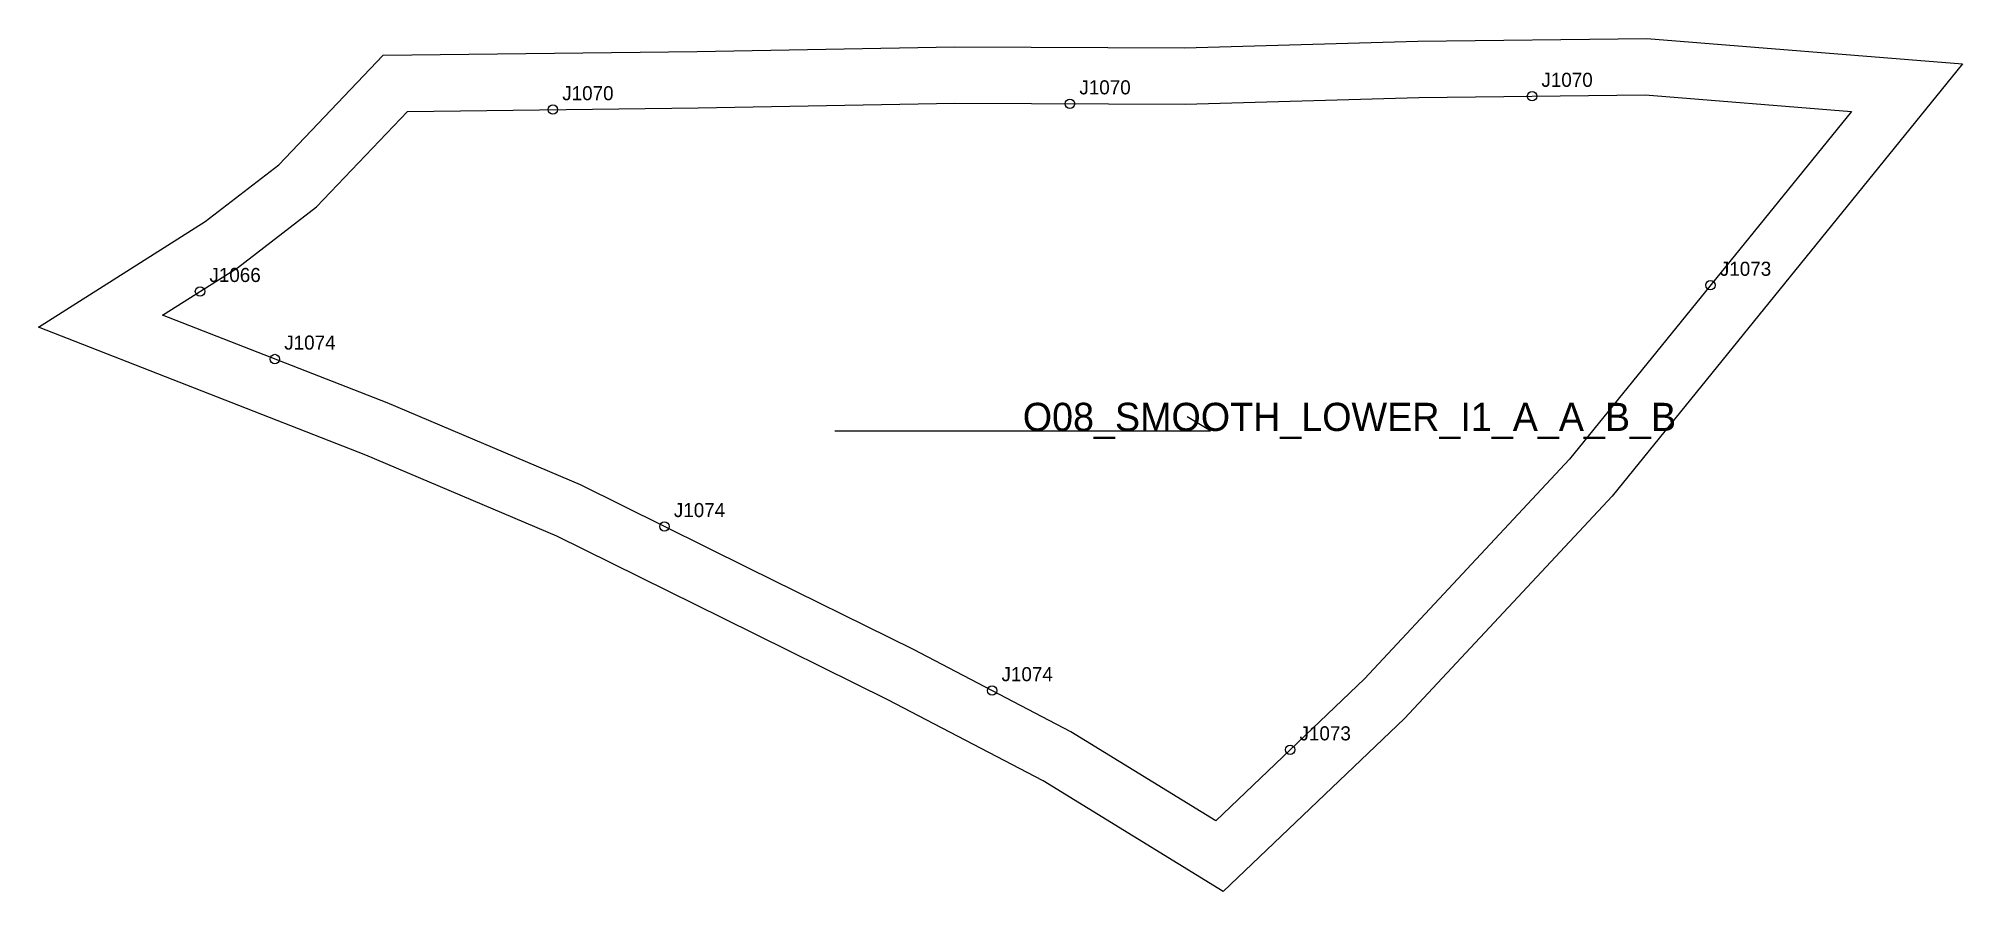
# Model space of a CAD drawing. Header units: millimetres. Extents: x -79 to 331, y -166 to 16.
import ezdxf

# ---------------------------------------------------------------- set-up
doc = ezdxf.new("R2010")
doc.units = ezdxf.units.MM
for name, color, linetype in [('CUT', 1, 'Continuous'), ('GRAIN', 3, 'Continuous'), ('LABEL', 7, 'Continuous'), ('NOTCH', 2, 'Continuous'), ('SEW', 5, 'Continuous')]:
    doc.layers.add(name, color=color, linetype=linetype)

msp = doc.modelspace()

# ---------------------------------------------------------------- linework, layer by layer
at = {"layer": 'CUT'}
msp.add_lwpolyline([(-5.2, 11.94), (61.67, 12.73), (116.45, 13.74), (165.42, 13.51), (215.12, 14.93), (263.91, 15.52), (331.11, 10.14), (256.5, -81.91), (212.31, -129.28), (173.69, -166.14), (135.32, -142.55), (102.26, -125.29), (67.26, -108.01), (31.81, -90.45), (-8.91, -73.2), (-78.6, -45.93), (-43.12, -23.45), (-27.42, -11.38), (-5.2, 11.94)], close=True, dxfattribs=at)
at = {"layer": 'GRAIN'}
for p, q in [((171, -68.06), (166, -65.06)), ((91, -68.06), (171, -68.06))]:
    msp.add_line(p, q, dxfattribs=at)
at = {"layer": 'NOTCH'}
for centre in [(239.44, 3.22), (30.93, 0.37), (141.05, 1.62), (277.44, -37.02), (-44.2, -38.34), (-28.27, -52.74), (54.7, -88.4), (124.47, -123.35), (187.93, -135.95)]:
    msp.add_circle(centre, 1, dxfattribs=at)
at = {"layer": 'SEW'}
msp.add_lwpolyline([(0, 0), (61.86, 0.73), (116.53, 1.74), (165.56, 1.51), (215.36, 2.93), (263.51, 3.52), (307.44, 0), (247.44, -74.03), (203.77, -120.84), (172.09, -151.07), (141.25, -132.1), (107.7, -114.59), (72.57, -97.26), (36.82, -79.54), (-4.38, -62.09), (-52.17, -43.39), (-36.24, -33.29), (-19.38, -20.33)], close=True, dxfattribs=at)

# ---------------------------------------------------------------- texts
at = {"layer": 'LABEL'}
for s, height, p in [('J1070', 3, (241.44, 5.22)), ('J1070', 3, (32.93, 2.37)), ('J1070', 3, (143.05, 3.62)), ('J1073', 3, (279.44, -35.02)), ('J1066', 3, (-42.2, -36.34)), ('J1074', 3, (-26.27, -50.74)), ('O08_SMOOTH_LOWER_I1_A_A_B_B', 6, (131, -68.06)), ('J1074', 3, (56.7, -86.4)), ('J1074', 3, (126.47, -121.35)), ('J1073', 3, (189.93, -133.95))]:
    msp.add_text(s, height=height, dxfattribs=at).set_placement(p)

doc.saveas('drawing.dxf')
